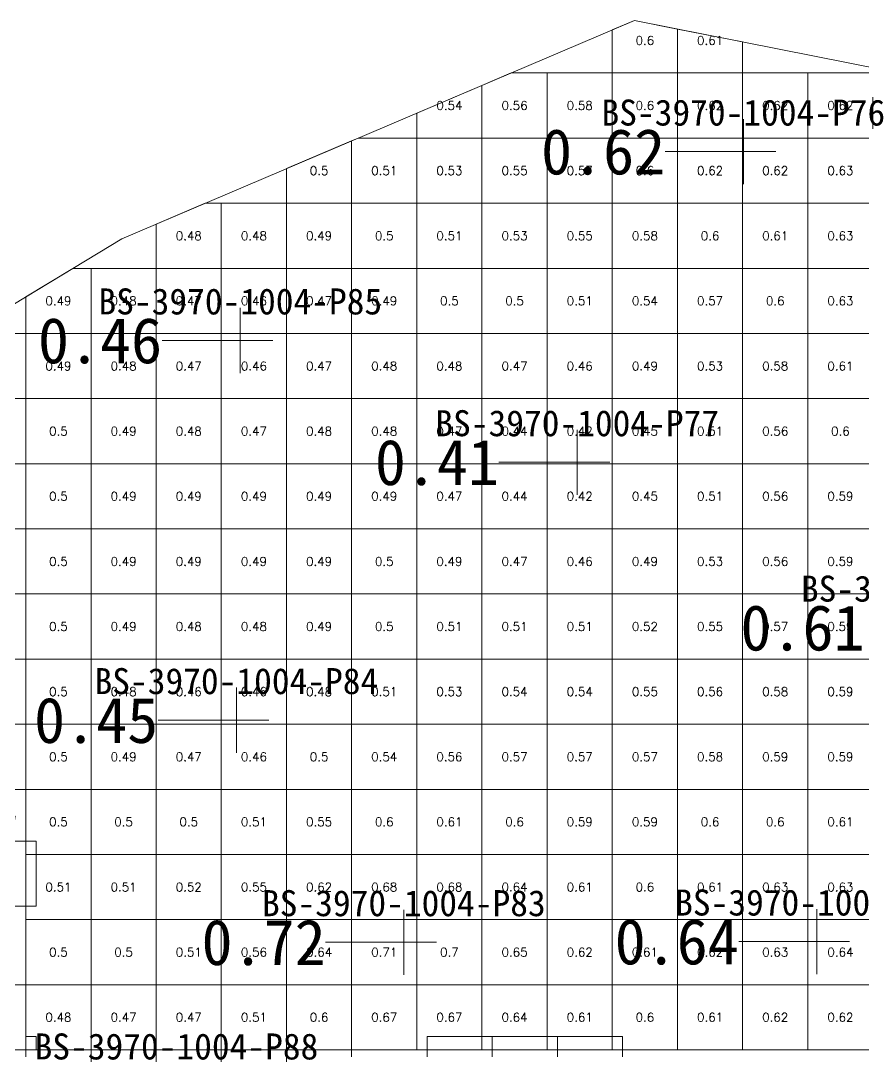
# Model space of a CAD drawing. Header units: inches. Extents: x 469761 to 469956, y 4349708 to 4349833.
# Drawn here: x 469846.13 to 469859.06, y 4349771.46 to 4349787.29 of the extents above; entities that cross this region are included whole.
import ezdxf
from ezdxf.enums import TextEntityAlignment as Align

# ---------------------------------------------------------------- set-up
doc = ezdxf.new("R2010")
doc.units = ezdxf.units.IN
doc.header["$MEASUREMENT"] = 0
for name, color, linetype, lineweight in [('点', 7, 'Continuous', 0), ('爆区方格网', 7, 'Continuous', 0), ('线条', 7, 'Continuous', 0), ('钻孔', 7, 'Continuous', 0)]:
    doc.layers.add(name, color=color, linetype=linetype, lineweight=lineweight)
doc.styles.add('3dmine_textStyle_1', font='txt.shx', dxfattribs={"height": 1, "bigfont": 'gbcbig.shx'})
doc.styles.add('3dmine_textStyle_2', font='simsunb.ttf', dxfattribs={"height": 1})

msp = doc.modelspace()

# ---------------------------------------------------------------- hatches: boundary and pattern name
at = {"layer": '钻孔', "linetype": 'Continuous', "lineweight": 0, "extrusion": (0, 1, 0)}
for points in [[(-469858.22, 3960.09), (-469857.22, 3960.09), (-469857.22, 3972.09), (-469858.22, 3972.09)], [(-469850.5, 3960.19), (-469849.5, 3960.19), (-469849.5, 3972.19), (-469850.5, 3972.19)], [(-469855.67, 3960.19), (-469854.67, 3960.19), (-469854.67, 3972.19), (-469855.67, 3972.19)]]:
    msp.add_hatch(color=4, dxfattribs=at).paths.add_polyline_path(points, flags=0)
at = {"layer": '钻孔', "linetype": 'Continuous', "lineweight": 0, "true_color": 0x808080, "extrusion": (0, 1, 0)}
msp.add_hatch(color=8, dxfattribs=at).paths.add_polyline_path([(-469850.44, 3960.26), (-469849.44, 3960.26), (-469849.44, 3972.26), (-469850.44, 3972.26)], flags=0)
at = {"layer": '钻孔', "linetype": 'Continuous', "lineweight": 0, "true_color": 0x00ffff, "extrusion": (0, 1, 0)}
for points in [[(-469853.01, 3960.48), (-469852.01, 3960.48), (-469852.01, 3972.48), (-469853.01, 3972.48)], [(-469859.35, 3960.39), (-469858.35, 3960.39), (-469858.35, 3972.39), (-469859.35, 3972.39)]]:
    msp.add_hatch(color=4, dxfattribs=at).paths.add_polyline_path(points, flags=0)

# ---------------------------------------------------------------- linework, layer by layer
at = {"color": 4, "linetype": 'Continuous', "lineweight": 0, "elevation": 1987.297}
msp.add_lwpolyline([(469837.3, 4349777.874), (469842.878, 4349781.034), (469847.681, 4349783.943), (469855.547, 4349787.292), (469859.965, 4349786.419), (469865.187, 4349784.317), (469869.485, 4349784.222), (469872.956, 4349784.858), (469874.58, 4349781.706), (469870.408, 4349779.03), (469874.262, 4349774.922), (469876.69, 4349772.16), (469874.272, 4349770.414), (469866.414, 4349769.254), (469861.845, 4349771.213), (469856.754, 4349771.099), (469852.439, 4349771.326), (469850.168, 4349770.343), (469847.292, 4349769.245), (469845.59, 4349771.971), (469846.044, 4349775.075), (469840.744, 4349776.814), (469837.3, 4349777.874), (469837.3, 4349777.874)], dxfattribs=at)
at = {"layer": '点', "color": 4, "linetype": 'Continuous', "lineweight": 0}
for points, elevation in [([(469857.22, 4349784.78), (469857.22, 4349785.78)], 3972.09), ([(469857.72, 4349785.28), (469856.72, 4349785.28)], 3972.09), ([(469849.5, 4349781.88), (469849.5, 4349782.88)], 3972.19), ([(469850, 4349782.38), (469849, 4349782.38)], 3972.19), ([(469854.67, 4349780.01), (469854.67, 4349781.01)], 3972.19), ([(469855.17, 4349780.51), (469854.17, 4349780.51)], 3972.19)]:
    msp.add_lwpolyline(points, dxfattribs=dict(at, elevation=elevation))
at = {"layer": '点', "color": 138, "linetype": 'Continuous', "lineweight": 0, "true_color": 0x004c4c}
for points, elevation in [([(469849.44, 4349776.05), (469849.44, 4349777.05)], 3972.26), ([(469849.94, 4349776.55), (469848.94, 4349776.55)], 3972.26), ([(469852.01, 4349772.64), (469852.01, 4349773.64)], 3972.48), ([(469858.35, 4349772.65), (469858.35, 4349773.65)], 3972.39), ([(469852.51, 4349773.14), (469851.51, 4349773.14)], 3972.48), ([(469858.85, 4349773.15), (469857.85, 4349773.15)], 3972.39)]:
    msp.add_lwpolyline(points, dxfattribs=dict(at, elevation=elevation))
at = {"layer": '爆区方格网', "color": 4, "linetype": 'Continuous', "lineweight": 0}
for points, elevation in [([(469856.209, 4349787.161), (469856.209, 4349786.488), (469855.209, 4349786.488), (469855.209, 4349787.148), (469855.547, 4349787.292), (469856.209, 4349787.161)], 3972.21), ([(469857.209, 4349786.964), (469857.209, 4349786.488), (469856.209, 4349786.488), (469856.209, 4349787.161), (469857.209, 4349786.964)], 3972.21), ([(469854.209, 4349785.488), (469853.209, 4349785.488), (469853.209, 4349786.297), (469853.659, 4349786.488), (469854.209, 4349786.488), (469854.209, 4349785.488)], 3972.21), ([(469855.209, 4349785.488), (469854.209, 4349785.488), (469854.209, 4349786.488), (469855.209, 4349786.488), (469855.209, 4349785.488)], 3972.21), ([(469856.209, 4349785.488), (469855.209, 4349785.488), (469855.209, 4349786.488), (469856.209, 4349786.488), (469856.209, 4349785.488)], 3972.21), ([(469857.209, 4349785.488), (469856.209, 4349785.488), (469856.209, 4349786.488), (469857.209, 4349786.488), (469857.209, 4349785.488)], 3972.21), ([(469858.209, 4349785.488), (469857.209, 4349785.488), (469857.209, 4349786.488), (469858.209, 4349786.488), (469858.209, 4349785.488)], 3972.21), ([(469859.209, 4349785.488), (469858.209, 4349785.488), (469858.209, 4349786.488), (469859.209, 4349786.488), (469859.209, 4349785.488)], 3972.21), ([(469853.209, 4349785.488), (469852.209, 4349785.488), (469852.209, 4349785.871), (469853.209, 4349786.297), (469853.209, 4349785.488)], 3972.21), ([(469852.209, 4349784.488), (469851.209, 4349784.488), (469851.209, 4349785.445), (469851.31, 4349785.488), (469852.209, 4349785.488), (469852.209, 4349784.488)], 3972.21), ([(469853.209, 4349784.488), (469852.209, 4349784.488), (469852.209, 4349785.488), (469853.209, 4349785.488), (469853.209, 4349784.488)], 3972.21), ([(469854.209, 4349784.488), (469853.209, 4349784.488), (469853.209, 4349785.488), (469854.209, 4349785.488), (469854.209, 4349784.488)], 3972.21), ([(469855.209, 4349784.488), (469854.209, 4349784.488), (469854.209, 4349785.488), (469855.209, 4349785.488), (469855.209, 4349784.488)], 3972.21), ([(469856.209, 4349784.488), (469855.209, 4349784.488), (469855.209, 4349785.488), (469856.209, 4349785.488), (469856.209, 4349784.488)], 3972.21), ([(469857.209, 4349784.488), (469856.209, 4349784.488), (469856.209, 4349785.488), (469857.209, 4349785.488), (469857.209, 4349784.488)], 3972.21), ([(469858.209, 4349784.488), (469857.209, 4349784.488), (469857.209, 4349785.488), (469858.209, 4349785.488), (469858.209, 4349784.488)], 3972.21), ([(469859.209, 4349784.488), (469858.209, 4349784.488), (469858.209, 4349785.488), (469859.209, 4349785.488), (469859.209, 4349784.488)], 3972.21), ([(469851.209, 4349784.488), (469850.209, 4349784.488), (469850.209, 4349785.02), (469851.209, 4349785.445), (469851.209, 4349784.488)], 3972.21), ([(469849.209, 4349783.488), (469848.209, 4349783.488), (469848.209, 4349784.168), (469848.961, 4349784.488), (469849.209, 4349784.488), (469849.209, 4349783.488)], 3972.21), ([(469850.209, 4349783.488), (469849.209, 4349783.488), (469849.209, 4349784.488), (469850.209, 4349784.488), (469850.209, 4349783.488)], 3972.21), ([(469851.209, 4349783.488), (469850.209, 4349783.488), (469850.209, 4349784.488), (469851.209, 4349784.488), (469851.209, 4349783.488)], 3972.21), ([(469852.209, 4349783.488), (469851.209, 4349783.488), (469851.209, 4349784.488), (469852.209, 4349784.488), (469852.209, 4349783.488)], 3972.21), ([(469853.209, 4349783.488), (469852.209, 4349783.488), (469852.209, 4349784.488), (469853.209, 4349784.488), (469853.209, 4349783.488)], 3972.21), ([(469854.209, 4349783.488), (469853.209, 4349783.488), (469853.209, 4349784.488), (469854.209, 4349784.488), (469854.209, 4349783.488)], 3972.21), ([(469855.209, 4349783.488), (469854.209, 4349783.488), (469854.209, 4349784.488), (469855.209, 4349784.488), (469855.209, 4349783.488)], 3972.21), ([(469856.209, 4349783.488), (469855.209, 4349783.488), (469855.209, 4349784.488), (469856.209, 4349784.488), (469856.209, 4349783.488)], 3972.21), ([(469857.209, 4349783.488), (469856.209, 4349783.488), (469856.209, 4349784.488), (469857.209, 4349784.488), (469857.209, 4349783.488)], 3972.21), ([(469858.209, 4349783.488), (469857.209, 4349783.488), (469857.209, 4349784.488), (469858.209, 4349784.488), (469858.209, 4349783.488)], 3972.21), ([(469859.209, 4349783.488), (469858.209, 4349783.488), (469858.209, 4349784.488), (469859.209, 4349784.488), (469859.209, 4349783.488)], 3972.21), ([(469847.209, 4349782.488), (469846.209, 4349782.488), (469846.209, 4349783.052), (469846.929, 4349783.488), (469847.209, 4349783.488), (469847.209, 4349782.488)], 3972.21), ([(469848.209, 4349782.488), (469847.209, 4349782.488), (469847.209, 4349783.488), (469848.209, 4349783.488), (469848.209, 4349782.488)], 3972.21), ([(469849.209, 4349782.488), (469848.209, 4349782.488), (469848.209, 4349783.488), (469849.209, 4349783.488), (469849.209, 4349782.488)], 3972.21), ([(469850.209, 4349782.488), (469849.209, 4349782.488), (469849.209, 4349783.488), (469850.209, 4349783.488), (469850.209, 4349782.488)], 3972.21), ([(469851.209, 4349782.488), (469850.209, 4349782.488), (469850.209, 4349783.488), (469851.209, 4349783.488), (469851.209, 4349782.488)], 3972.21), ([(469852.209, 4349782.488), (469851.209, 4349782.488), (469851.209, 4349783.488), (469852.209, 4349783.488), (469852.209, 4349782.488)], 3972.21), ([(469853.209, 4349782.488), (469852.209, 4349782.488), (469852.209, 4349783.488), (469853.209, 4349783.488), (469853.209, 4349782.488)], 3972.21), ([(469854.209, 4349782.488), (469853.209, 4349782.488), (469853.209, 4349783.488), (469854.209, 4349783.488), (469854.209, 4349782.488)], 3972.21), ([(469855.209, 4349782.488), (469854.209, 4349782.488), (469854.209, 4349783.488), (469855.209, 4349783.488), (469855.209, 4349782.488)], 3972.21), ([(469856.209, 4349782.488), (469855.209, 4349782.488), (469855.209, 4349783.488), (469856.209, 4349783.488), (469856.209, 4349782.488)], 3972.21), ([(469857.209, 4349782.488), (469856.209, 4349782.488), (469856.209, 4349783.488), (469857.209, 4349783.488), (469857.209, 4349782.488)], 3972.21), ([(469858.209, 4349782.488), (469857.209, 4349782.488), (469857.209, 4349783.488), (469858.209, 4349783.488), (469858.209, 4349782.488)], 3972.21), ([(469859.209, 4349782.488), (469858.209, 4349782.488), (469858.209, 4349783.488), (469859.209, 4349783.488), (469859.209, 4349782.488)], 3972.21), ([(469846.209, 4349781.488), (469845.209, 4349781.488), (469845.209, 4349782.446), (469845.279, 4349782.488), (469846.209, 4349782.488), (469846.209, 4349781.488)], 3972.21), ([(469847.209, 4349781.488), (469846.209, 4349781.488), (469846.209, 4349782.488), (469847.209, 4349782.488), (469847.209, 4349781.488)], 3972.21), ([(469848.209, 4349781.488), (469847.209, 4349781.488), (469847.209, 4349782.488), (469848.209, 4349782.488), (469848.209, 4349781.488)], 3972.21), ([(469849.209, 4349781.488), (469848.209, 4349781.488), (469848.209, 4349782.488), (469849.209, 4349782.488), (469849.209, 4349781.488)], 3972.21), ([(469850.209, 4349781.488), (469849.209, 4349781.488), (469849.209, 4349782.488), (469850.209, 4349782.488), (469850.209, 4349781.488)], 3972.21), ([(469851.209, 4349781.488), (469850.209, 4349781.488), (469850.209, 4349782.488), (469851.209, 4349782.488), (469851.209, 4349781.488)], 3972.21), ([(469852.209, 4349781.488), (469851.209, 4349781.488), (469851.209, 4349782.488), (469852.209, 4349782.488), (469852.209, 4349781.488)], 3972.21), ([(469853.209, 4349781.488), (469852.209, 4349781.488), (469852.209, 4349782.488), (469853.209, 4349782.488), (469853.209, 4349781.488)], 3972.21), ([(469854.209, 4349781.488), (469853.209, 4349781.488), (469853.209, 4349782.488), (469854.209, 4349782.488), (469854.209, 4349781.488)], 3972.21), ([(469855.209, 4349781.488), (469854.209, 4349781.488), (469854.209, 4349782.488), (469855.209, 4349782.488), (469855.209, 4349781.488)], 3972.21), ([(469856.209, 4349781.488), (469855.209, 4349781.488), (469855.209, 4349782.488), (469856.209, 4349782.488), (469856.209, 4349781.488)], 3972.21), ([(469857.209, 4349781.488), (469856.209, 4349781.488), (469856.209, 4349782.488), (469857.209, 4349782.488), (469857.209, 4349781.488)], 3972.21), ([(469858.209, 4349781.488), (469857.209, 4349781.488), (469857.209, 4349782.488), (469858.209, 4349782.488), (469858.209, 4349781.488)], 3972.21), ([(469859.209, 4349781.488), (469858.209, 4349781.488), (469858.209, 4349782.488), (469859.209, 4349782.488), (469859.209, 4349781.488)], 3972.21), ([(469846.209, 4349780.488), (469845.209, 4349780.488), (469845.209, 4349781.488), (469846.209, 4349781.488), (469846.209, 4349780.488)], 3972.21), ([(469847.209, 4349780.488), (469846.209, 4349780.488), (469846.209, 4349781.488), (469847.209, 4349781.488), (469847.209, 4349780.488)], 3972.21), ([(469848.209, 4349780.488), (469847.209, 4349780.488), (469847.209, 4349781.488), (469848.209, 4349781.488), (469848.209, 4349780.488)], 3972.21), ([(469849.209, 4349780.488), (469848.209, 4349780.488), (469848.209, 4349781.488), (469849.209, 4349781.488), (469849.209, 4349780.488)], 3972.21), ([(469850.209, 4349780.488), (469849.209, 4349780.488), (469849.209, 4349781.488), (469850.209, 4349781.488), (469850.209, 4349780.488)], 3972.21), ([(469851.209, 4349780.488), (469850.209, 4349780.488), (469850.209, 4349781.488), (469851.209, 4349781.488), (469851.209, 4349780.488)], 3972.21), ([(469852.209, 4349780.488), (469851.209, 4349780.488), (469851.209, 4349781.488), (469852.209, 4349781.488), (469852.209, 4349780.488)], 3972.21), ([(469853.209, 4349780.488), (469852.209, 4349780.488), (469852.209, 4349781.488), (469853.209, 4349781.488), (469853.209, 4349780.488)], 3972.21), ([(469854.209, 4349780.488), (469853.209, 4349780.488), (469853.209, 4349781.488), (469854.209, 4349781.488), (469854.209, 4349780.488)], 3972.21), ([(469855.209, 4349780.488), (469854.209, 4349780.488), (469854.209, 4349781.488), (469855.209, 4349781.488), (469855.209, 4349780.488)], 3972.21), ([(469856.209, 4349780.488), (469855.209, 4349780.488), (469855.209, 4349781.488), (469856.209, 4349781.488), (469856.209, 4349780.488)], 3972.21), ([(469857.209, 4349780.488), (469856.209, 4349780.488), (469856.209, 4349781.488), (469857.209, 4349781.488), (469857.209, 4349780.488)], 3972.21), ([(469858.209, 4349780.488), (469857.209, 4349780.488), (469857.209, 4349781.488), (469858.209, 4349781.488), (469858.209, 4349780.488)], 3972.21), ([(469859.209, 4349780.488), (469858.209, 4349780.488), (469858.209, 4349781.488), (469859.209, 4349781.488), (469859.209, 4349780.488)], 3972.21), ([(469846.209, 4349779.488), (469845.209, 4349779.488), (469845.209, 4349780.488), (469846.209, 4349780.488), (469846.209, 4349779.488)], 3972.21), ([(469847.209, 4349779.488), (469846.209, 4349779.488), (469846.209, 4349780.488), (469847.209, 4349780.488), (469847.209, 4349779.488)], 3972.21), ([(469848.209, 4349779.488), (469847.209, 4349779.488), (469847.209, 4349780.488), (469848.209, 4349780.488), (469848.209, 4349779.488)], 3972.21), ([(469849.209, 4349779.488), (469848.209, 4349779.488), (469848.209, 4349780.488), (469849.209, 4349780.488), (469849.209, 4349779.488)], 3972.21), ([(469850.209, 4349779.488), (469849.209, 4349779.488), (469849.209, 4349780.488), (469850.209, 4349780.488), (469850.209, 4349779.488)], 3972.21), ([(469851.209, 4349779.488), (469850.209, 4349779.488), (469850.209, 4349780.488), (469851.209, 4349780.488), (469851.209, 4349779.488)], 3972.21), ([(469852.209, 4349779.488), (469851.209, 4349779.488), (469851.209, 4349780.488), (469852.209, 4349780.488), (469852.209, 4349779.488)], 3972.21), ([(469853.209, 4349779.488), (469852.209, 4349779.488), (469852.209, 4349780.488), (469853.209, 4349780.488), (469853.209, 4349779.488)], 3972.21), ([(469854.209, 4349779.488), (469853.209, 4349779.488), (469853.209, 4349780.488), (469854.209, 4349780.488), (469854.209, 4349779.488)], 3972.21), ([(469855.209, 4349779.488), (469854.209, 4349779.488), (469854.209, 4349780.488), (469855.209, 4349780.488), (469855.209, 4349779.488)], 3972.21), ([(469856.209, 4349779.488), (469855.209, 4349779.488), (469855.209, 4349780.488), (469856.209, 4349780.488), (469856.209, 4349779.488)], 3972.21), ([(469857.209, 4349779.488), (469856.209, 4349779.488), (469856.209, 4349780.488), (469857.209, 4349780.488), (469857.209, 4349779.488)], 3972.21), ([(469858.209, 4349779.488), (469857.209, 4349779.488), (469857.209, 4349780.488), (469858.209, 4349780.488), (469858.209, 4349779.488)], 3972.21), ([(469859.209, 4349779.488), (469858.209, 4349779.488), (469858.209, 4349780.488), (469859.209, 4349780.488), (469859.209, 4349779.488)], 3972.21), ([(469846.209, 4349778.488), (469845.209, 4349778.488), (469845.209, 4349779.488), (469846.209, 4349779.488), (469846.209, 4349778.488)], 3972.21), ([(469847.209, 4349778.488), (469846.209, 4349778.488), (469846.209, 4349779.488), (469847.209, 4349779.488), (469847.209, 4349778.488)], 3972.21), ([(469848.209, 4349778.488), (469847.209, 4349778.488), (469847.209, 4349779.488), (469848.209, 4349779.488), (469848.209, 4349778.488)], 3972.21), ([(469849.209, 4349778.488), (469848.209, 4349778.488), (469848.209, 4349779.488), (469849.209, 4349779.488), (469849.209, 4349778.488)], 3972.21), ([(469850.209, 4349778.488), (469849.209, 4349778.488), (469849.209, 4349779.488), (469850.209, 4349779.488), (469850.209, 4349778.488)], 3972.21), ([(469851.209, 4349778.488), (469850.209, 4349778.488), (469850.209, 4349779.488), (469851.209, 4349779.488), (469851.209, 4349778.488)], 3972.21), ([(469852.209, 4349778.488), (469851.209, 4349778.488), (469851.209, 4349779.488), (469852.209, 4349779.488), (469852.209, 4349778.488)], 3972.21), ([(469853.209, 4349778.488), (469852.209, 4349778.488), (469852.209, 4349779.488), (469853.209, 4349779.488), (469853.209, 4349778.488)], 3972.21), ([(469854.209, 4349778.488), (469853.209, 4349778.488), (469853.209, 4349779.488), (469854.209, 4349779.488), (469854.209, 4349778.488)], 3972.21), ([(469855.209, 4349778.488), (469854.209, 4349778.488), (469854.209, 4349779.488), (469855.209, 4349779.488), (469855.209, 4349778.488)], 3972.21), ([(469856.209, 4349778.488), (469855.209, 4349778.488), (469855.209, 4349779.488), (469856.209, 4349779.488), (469856.209, 4349778.488)], 3972.21), ([(469857.209, 4349778.488), (469856.209, 4349778.488), (469856.209, 4349779.488), (469857.209, 4349779.488), (469857.209, 4349778.488)], 3972.21), ([(469858.209, 4349778.488), (469857.209, 4349778.488), (469857.209, 4349779.488), (469858.209, 4349779.488), (469858.209, 4349778.488)], 3972.21), ([(469859.209, 4349778.488), (469858.209, 4349778.488), (469858.209, 4349779.488), (469859.209, 4349779.488), (469859.209, 4349778.488)], 3972.21), ([(469846.209, 4349777.488), (469845.209, 4349777.488), (469845.209, 4349778.488), (469846.209, 4349778.488), (469846.209, 4349777.488)], 3972.21), ([(469847.209, 4349777.488), (469846.209, 4349777.488), (469846.209, 4349778.488), (469847.209, 4349778.488), (469847.209, 4349777.488)], 3972.21), ([(469848.209, 4349777.488), (469847.209, 4349777.488), (469847.209, 4349778.488), (469848.209, 4349778.488), (469848.209, 4349777.488)], 3972.21), ([(469849.209, 4349777.488), (469848.209, 4349777.488), (469848.209, 4349778.488), (469849.209, 4349778.488), (469849.209, 4349777.488)], 3972.21), ([(469850.209, 4349777.488), (469849.209, 4349777.488), (469849.209, 4349778.488), (469850.209, 4349778.488), (469850.209, 4349777.488)], 3972.21), ([(469851.209, 4349777.488), (469850.209, 4349777.488), (469850.209, 4349778.488), (469851.209, 4349778.488), (469851.209, 4349777.488)], 3972.21), ([(469852.209, 4349777.488), (469851.209, 4349777.488), (469851.209, 4349778.488), (469852.209, 4349778.488), (469852.209, 4349777.488)], 3972.21), ([(469853.209, 4349777.488), (469852.209, 4349777.488), (469852.209, 4349778.488), (469853.209, 4349778.488), (469853.209, 4349777.488)], 3972.21), ([(469854.209, 4349777.488), (469853.209, 4349777.488), (469853.209, 4349778.488), (469854.209, 4349778.488), (469854.209, 4349777.488)], 3972.21), ([(469855.209, 4349777.488), (469854.209, 4349777.488), (469854.209, 4349778.488), (469855.209, 4349778.488), (469855.209, 4349777.488)], 3972.21), ([(469856.209, 4349777.488), (469855.209, 4349777.488), (469855.209, 4349778.488), (469856.209, 4349778.488), (469856.209, 4349777.488)], 3972.21), ([(469857.209, 4349777.488), (469856.209, 4349777.488), (469856.209, 4349778.488), (469857.209, 4349778.488), (469857.209, 4349777.488)], 3972.21), ([(469858.209, 4349777.488), (469857.209, 4349777.488), (469857.209, 4349778.488), (469858.209, 4349778.488), (469858.209, 4349777.488)], 3972.21), ([(469859.209, 4349777.488), (469858.209, 4349777.488), (469858.209, 4349778.488), (469859.209, 4349778.488), (469859.209, 4349777.488)], 3972.21), ([(469846.209, 4349776.488), (469845.209, 4349776.488), (469845.209, 4349777.488), (469846.209, 4349777.488), (469846.209, 4349776.488)], 3972.21), ([(469847.209, 4349776.488), (469846.209, 4349776.488), (469846.209, 4349777.488), (469847.209, 4349777.488), (469847.209, 4349776.488)], 3972.21), ([(469848.209, 4349776.488), (469847.209, 4349776.488), (469847.209, 4349777.488), (469848.209, 4349777.488), (469848.209, 4349776.488)], 3972.21), ([(469849.209, 4349776.488), (469848.209, 4349776.488), (469848.209, 4349777.488), (469849.209, 4349777.488), (469849.209, 4349776.488)], 3972.21), ([(469850.209, 4349776.488), (469849.209, 4349776.488), (469849.209, 4349777.488), (469850.209, 4349777.488), (469850.209, 4349776.488)], 3972.21), ([(469851.209, 4349776.488), (469850.209, 4349776.488), (469850.209, 4349777.488), (469851.209, 4349777.488), (469851.209, 4349776.488)], 3972.21), ([(469852.209, 4349776.488), (469851.209, 4349776.488), (469851.209, 4349777.488), (469852.209, 4349777.488), (469852.209, 4349776.488)], 3972.21), ([(469853.209, 4349776.488), (469852.209, 4349776.488), (469852.209, 4349777.488), (469853.209, 4349777.488), (469853.209, 4349776.488)], 3972.21), ([(469854.209, 4349776.488), (469853.209, 4349776.488), (469853.209, 4349777.488), (469854.209, 4349777.488), (469854.209, 4349776.488)], 3972.21), ([(469855.209, 4349776.488), (469854.209, 4349776.488), (469854.209, 4349777.488), (469855.209, 4349777.488), (469855.209, 4349776.488)], 3972.21), ([(469856.209, 4349776.488), (469855.209, 4349776.488), (469855.209, 4349777.488), (469856.209, 4349777.488), (469856.209, 4349776.488)], 3972.21), ([(469857.209, 4349776.488), (469856.209, 4349776.488), (469856.209, 4349777.488), (469857.209, 4349777.488), (469857.209, 4349776.488)], 3972.21), ([(469858.209, 4349776.488), (469857.209, 4349776.488), (469857.209, 4349777.488), (469858.209, 4349777.488), (469858.209, 4349776.488)], 3972.21), ([(469859.209, 4349776.488), (469858.209, 4349776.488), (469858.209, 4349777.488), (469859.209, 4349777.488), (469859.209, 4349776.488)], 3972.21), ([(469846.209, 4349775.488), (469845.209, 4349775.488), (469845.209, 4349776.488), (469846.209, 4349776.488), (469846.209, 4349775.488)], 3972.21), ([(469847.209, 4349775.488), (469846.209, 4349775.488), (469846.209, 4349776.488), (469847.209, 4349776.488), (469847.209, 4349775.488)], 3972.21), ([(469848.209, 4349775.488), (469847.209, 4349775.488), (469847.209, 4349776.488), (469848.209, 4349776.488), (469848.209, 4349775.488)], 3972.21), ([(469849.209, 4349775.488), (469848.209, 4349775.488), (469848.209, 4349776.488), (469849.209, 4349776.488), (469849.209, 4349775.488)], 3972.21), ([(469850.209, 4349775.488), (469849.209, 4349775.488), (469849.209, 4349776.488), (469850.209, 4349776.488), (469850.209, 4349775.488)], 3972.21), ([(469851.209, 4349775.488), (469850.209, 4349775.488), (469850.209, 4349776.488), (469851.209, 4349776.488), (469851.209, 4349775.488)], 3972.21), ([(469852.209, 4349775.488), (469851.209, 4349775.488), (469851.209, 4349776.488), (469852.209, 4349776.488), (469852.209, 4349775.488)], 3972.21), ([(469853.209, 4349775.488), (469852.209, 4349775.488), (469852.209, 4349776.488), (469853.209, 4349776.488), (469853.209, 4349775.488)], 3972.21), ([(469854.209, 4349775.488), (469853.209, 4349775.488), (469853.209, 4349776.488), (469854.209, 4349776.488), (469854.209, 4349775.488)], 3972.21), ([(469855.209, 4349775.488), (469854.209, 4349775.488), (469854.209, 4349776.488), (469855.209, 4349776.488), (469855.209, 4349775.488)], 3972.21), ([(469856.209, 4349775.488), (469855.209, 4349775.488), (469855.209, 4349776.488), (469856.209, 4349776.488), (469856.209, 4349775.488)], 3972.21), ([(469857.209, 4349775.488), (469856.209, 4349775.488), (469856.209, 4349776.488), (469857.209, 4349776.488), (469857.209, 4349775.488)], 3972.21), ([(469858.209, 4349775.488), (469857.209, 4349775.488), (469857.209, 4349776.488), (469858.209, 4349776.488), (469858.209, 4349775.488)], 3972.21), ([(469859.209, 4349775.488), (469858.209, 4349775.488), (469858.209, 4349776.488), (469859.209, 4349776.488), (469859.209, 4349775.488)], 3972.21), ([(469847.209, 4349774.488), (469846.209, 4349774.488), (469846.209, 4349775.488), (469847.209, 4349775.488), (469847.209, 4349774.488)], 3972.21), ([(469848.209, 4349774.488), (469847.209, 4349774.488), (469847.209, 4349775.488), (469848.209, 4349775.488), (469848.209, 4349774.488)], 3972.21), ([(469849.209, 4349774.488), (469848.209, 4349774.488), (469848.209, 4349775.488), (469849.209, 4349775.488), (469849.209, 4349774.488)], 3972.21), ([(469850.209, 4349774.488), (469849.209, 4349774.488), (469849.209, 4349775.488), (469850.209, 4349775.488), (469850.209, 4349774.488)], 3972.21), ([(469851.209, 4349774.488), (469850.209, 4349774.488), (469850.209, 4349775.488), (469851.209, 4349775.488), (469851.209, 4349774.488)], 3972.21), ([(469852.209, 4349774.488), (469851.209, 4349774.488), (469851.209, 4349775.488), (469852.209, 4349775.488), (469852.209, 4349774.488)], 3972.21), ([(469853.209, 4349774.488), (469852.209, 4349774.488), (469852.209, 4349775.488), (469853.209, 4349775.488), (469853.209, 4349774.488)], 3972.21), ([(469854.209, 4349774.488), (469853.209, 4349774.488), (469853.209, 4349775.488), (469854.209, 4349775.488), (469854.209, 4349774.488)], 3972.21), ([(469855.209, 4349774.488), (469854.209, 4349774.488), (469854.209, 4349775.488), (469855.209, 4349775.488), (469855.209, 4349774.488)], 3972.21), ([(469856.209, 4349774.488), (469855.209, 4349774.488), (469855.209, 4349775.488), (469856.209, 4349775.488), (469856.209, 4349774.488)], 3972.21), ([(469857.209, 4349774.488), (469856.209, 4349774.488), (469856.209, 4349775.488), (469857.209, 4349775.488), (469857.209, 4349774.488)], 3972.21), ([(469858.209, 4349774.488), (469857.209, 4349774.488), (469857.209, 4349775.488), (469858.209, 4349775.488), (469858.209, 4349774.488)], 3972.21), ([(469859.209, 4349774.488), (469858.209, 4349774.488), (469858.209, 4349775.488), (469859.209, 4349775.488), (469859.209, 4349774.488)], 3972.21), ([(469847.209, 4349773.488), (469846.209, 4349773.488), (469846.209, 4349774.488), (469847.209, 4349774.488), (469847.209, 4349773.488)], 3972.21), ([(469848.209, 4349773.488), (469847.209, 4349773.488), (469847.209, 4349774.488), (469848.209, 4349774.488), (469848.209, 4349773.488)], 3972.21), ([(469849.209, 4349773.488), (469848.209, 4349773.488), (469848.209, 4349774.488), (469849.209, 4349774.488), (469849.209, 4349773.488)], 3972.21), ([(469850.209, 4349773.488), (469849.209, 4349773.488), (469849.209, 4349774.488), (469850.209, 4349774.488), (469850.209, 4349773.488)], 3972.21), ([(469851.209, 4349773.488), (469850.209, 4349773.488), (469850.209, 4349774.488), (469851.209, 4349774.488), (469851.209, 4349773.488)], 3972.21), ([(469852.209, 4349773.488), (469851.209, 4349773.488), (469851.209, 4349774.488), (469852.209, 4349774.488), (469852.209, 4349773.488)], 3972.21), ([(469853.209, 4349773.488), (469852.209, 4349773.488), (469852.209, 4349774.488), (469853.209, 4349774.488), (469853.209, 4349773.488)], 3972.21), ([(469854.209, 4349773.488), (469853.209, 4349773.488), (469853.209, 4349774.488), (469854.209, 4349774.488), (469854.209, 4349773.488)], 3972.21), ([(469855.209, 4349773.488), (469854.209, 4349773.488), (469854.209, 4349774.488), (469855.209, 4349774.488), (469855.209, 4349773.488)], 3972.21), ([(469856.209, 4349773.488), (469855.209, 4349773.488), (469855.209, 4349774.488), (469856.209, 4349774.488), (469856.209, 4349773.488)], 3972.21), ([(469857.209, 4349773.488), (469856.209, 4349773.488), (469856.209, 4349774.488), (469857.209, 4349774.488), (469857.209, 4349773.488)], 3972.21), ([(469858.209, 4349773.488), (469857.209, 4349773.488), (469857.209, 4349774.488), (469858.209, 4349774.488), (469858.209, 4349773.488)], 3972.21), ([(469859.209, 4349773.488), (469858.209, 4349773.488), (469858.209, 4349774.488), (469859.209, 4349774.488), (469859.209, 4349773.488)], 3972.21), ([(469847.209, 4349772.488), (469846.209, 4349772.488), (469846.209, 4349773.488), (469847.209, 4349773.488), (469847.209, 4349772.488)], 3972.21), ([(469848.209, 4349772.488), (469847.209, 4349772.488), (469847.209, 4349773.488), (469848.209, 4349773.488), (469848.209, 4349772.488)], 3972.21), ([(469849.209, 4349772.488), (469848.209, 4349772.488), (469848.209, 4349773.488), (469849.209, 4349773.488), (469849.209, 4349772.488)], 3972.21), ([(469850.209, 4349772.488), (469849.209, 4349772.488), (469849.209, 4349773.488), (469850.209, 4349773.488), (469850.209, 4349772.488)], 3972.21), ([(469851.209, 4349772.488), (469850.209, 4349772.488), (469850.209, 4349773.488), (469851.209, 4349773.488), (469851.209, 4349772.488)], 3972.21), ([(469852.209, 4349772.488), (469851.209, 4349772.488), (469851.209, 4349773.488), (469852.209, 4349773.488), (469852.209, 4349772.488)], 3972.21), ([(469853.209, 4349772.488), (469852.209, 4349772.488), (469852.209, 4349773.488), (469853.209, 4349773.488), (469853.209, 4349772.488)], 3972.21), ([(469854.209, 4349772.488), (469853.209, 4349772.488), (469853.209, 4349773.488), (469854.209, 4349773.488), (469854.209, 4349772.488)], 3972.21), ([(469855.209, 4349772.488), (469854.209, 4349772.488), (469854.209, 4349773.488), (469855.209, 4349773.488), (469855.209, 4349772.488)], 3972.21), ([(469856.209, 4349772.488), (469855.209, 4349772.488), (469855.209, 4349773.488), (469856.209, 4349773.488), (469856.209, 4349772.488)], 3972.21), ([(469857.209, 4349772.488), (469856.209, 4349772.488), (469856.209, 4349773.488), (469857.209, 4349773.488), (469857.209, 4349772.488)], 3972.21), ([(469858.209, 4349772.488), (469857.209, 4349772.488), (469857.209, 4349773.488), (469858.209, 4349773.488), (469858.209, 4349772.488)], 3972.21), ([(469859.209, 4349772.488), (469858.209, 4349772.488), (469858.209, 4349773.488), (469859.209, 4349773.488), (469859.209, 4349772.488)], 3972.21), ([(469847.209, 4349771.488), (469846.209, 4349771.488), (469846.209, 4349772.488), (469847.209, 4349772.488), (469847.209, 4349771.488)], 3972.21), ([(469848.209, 4349771.488), (469847.209, 4349771.488), (469847.209, 4349772.488), (469848.209, 4349772.488), (469848.209, 4349771.488)], 3972.21), ([(469849.209, 4349771.488), (469848.209, 4349771.488), (469848.209, 4349772.488), (469849.209, 4349772.488), (469849.209, 4349771.488)], 3972.21), ([(469850.209, 4349771.488), (469849.209, 4349771.488), (469849.209, 4349772.488), (469850.209, 4349772.488), (469850.209, 4349771.488)], 3972.21), ([(469851.209, 4349771.488), (469850.209, 4349771.488), (469850.209, 4349772.488), (469851.209, 4349772.488), (469851.209, 4349771.488)], 3972.21), ([(469852.209, 4349771.488), (469851.209, 4349771.488), (469851.209, 4349772.488), (469852.209, 4349772.488), (469852.209, 4349771.488)], 3972.21), ([(469853.209, 4349771.488), (469852.209, 4349771.488), (469852.209, 4349772.488), (469853.209, 4349772.488), (469853.209, 4349771.488)], 3972.21), ([(469854.209, 4349771.488), (469853.209, 4349771.488), (469853.209, 4349772.488), (469854.209, 4349772.488), (469854.209, 4349771.488)], 3972.21), ([(469855.209, 4349771.488), (469854.209, 4349771.488), (469854.209, 4349772.488), (469855.209, 4349772.488), (469855.209, 4349771.488)], 3972.21), ([(469856.209, 4349771.488), (469855.209, 4349771.488), (469855.209, 4349772.488), (469856.209, 4349772.488), (469856.209, 4349771.488)], 3972.21), ([(469857.209, 4349771.488), (469856.209, 4349771.488), (469856.209, 4349772.488), (469857.209, 4349772.488), (469857.209, 4349771.488)], 3972.21), ([(469858.209, 4349771.488), (469857.209, 4349771.488), (469857.209, 4349772.488), (469858.209, 4349772.488), (469858.209, 4349771.488)], 3972.21), ([(469859.209, 4349771.488), (469858.209, 4349771.488), (469858.209, 4349772.488), (469859.209, 4349772.488), (469859.209, 4349771.488)], 3972.21), ([(469846.366, 4349771.488), (469846.209, 4349771.488), (469846.209, 4349771.693), (469846.366, 4349771.693), (469846.366, 4349771.488)], 3972.82), ([(469847.209, 4349770.488), (469846.209, 4349770.488), (469846.209, 4349771.488), (469847.209, 4349771.488), (469847.209, 4349770.488)], 3972.21), ([(469848.209, 4349770.488), (469847.209, 4349770.488), (469847.209, 4349771.488), (469848.209, 4349771.488), (469848.209, 4349770.488)], 3972.21), ([(469849.209, 4349770.488), (469848.209, 4349770.488), (469848.209, 4349771.488), (469849.209, 4349771.488), (469849.209, 4349770.488)], 3972.21), ([(469850.209, 4349770.488), (469849.209, 4349770.488), (469849.209, 4349771.488), (469850.209, 4349771.488), (469850.209, 4349770.488)], 3972.21), ([(469851.209, 4349770.488), (469850.209, 4349770.488), (469850.209, 4349771.488), (469851.209, 4349771.488), (469851.209, 4349770.488)], 3972.21)]:
    msp.add_lwpolyline(points, dxfattribs=dict(at, elevation=elevation))
at = {"layer": '爆区方格网', "color": 5, "linetype": 'Continuous', "lineweight": 0}
for points, elevation in [([(469846.366, 4349773.693), (469845.366, 4349773.693), (469845.366, 4349774.693), (469846.366, 4349774.693), (469846.366, 4349773.693)], 3972.82), ([(469846.209, 4349771.488), (469845.209, 4349771.488), (469845.209, 4349772.488), (469846.209, 4349772.488), (469846.209, 4349771.488)], 3972.21), ([(469853.366, 4349770.693), (469852.366, 4349770.693), (469852.366, 4349771.693), (469853.366, 4349771.693), (469853.366, 4349770.693)], 3972.82), ([(469854.366, 4349770.693), (469853.366, 4349770.693), (469853.366, 4349771.693), (469854.366, 4349771.693), (469854.366, 4349770.693)], 3972.82), ([(469855.366, 4349770.693), (469854.366, 4349770.693), (469854.366, 4349771.693), (469855.366, 4349771.693), (469855.366, 4349770.693)], 3972.82), ([(469846.209, 4349770.693), (469845.366, 4349770.693), (469845.366, 4349771.488), (469846.209, 4349771.488), (469846.209, 4349770.693)], 3972.82)]:
    msp.add_lwpolyline(points, dxfattribs=dict(at, elevation=elevation))
at = {"layer": '线条', "color": 4, "linetype": 'Continuous', "lineweight": 0}
for points, elevation in [([(469857.22, 4349785.28), (469857.22, 4349785.28), (469857.22, 4349785.28)], 3972.09), ([(469849.5, 4349782.38), (469849.5, 4349782.38), (469849.5, 4349782.38)], 3972.19), ([(469854.67, 4349780.51), (469854.67, 4349780.51), (469854.67, 4349780.51)], 3972.19)]:
    msp.add_lwpolyline(points, dxfattribs=dict(at, elevation=elevation))
at = {"layer": '线条', "color": 138, "linetype": 'Continuous', "lineweight": 0, "true_color": 0x004c4c}
for points, elevation in [([(469849.44, 4349776.55), (469849.44, 4349776.55), (469849.44, 4349776.55)], 3972.26), ([(469852.01, 4349773.14), (469852.01, 4349773.14), (469852.01, 4349773.14)], 3972.48), ([(469858.35, 4349773.15), (469858.35, 4349773.15), (469858.35, 4349773.15)], 3972.39)]:
    msp.add_lwpolyline(points, dxfattribs=dict(at, elevation=elevation))
at = {"layer": '钻孔', "color": 4, "linetype": 'Continuous', "lineweight": 0}
for points, elevation in [([(469857.22, 4349785.28), (469856.02, 4349785.28)], 3972.09), ([(469857.22, 4349785.28), (469856.02, 4349785.28)], 3960.09), ([(469849.5, 4349782.38), (469848.3, 4349782.38)], 3972.19), ([(469849.5, 4349782.38), (469848.3, 4349782.38)], 3960.19), ([(469854.67, 4349780.51), (469853.47, 4349780.51)], 3972.19), ([(469854.67, 4349780.51), (469853.47, 4349780.51)], 3960.19)]:
    msp.add_lwpolyline(points, dxfattribs=dict(at, elevation=elevation))
at = {"layer": '钻孔', "color": 8, "linetype": 'Continuous', "lineweight": 0, "true_color": 0x808080}
for elevation in [3972.26, 3960.26]:
    msp.add_lwpolyline([(469849.44, 4349776.55), (469848.24, 4349776.55)], dxfattribs=dict(at, elevation=elevation))
at = {"layer": '钻孔', "color": 4, "linetype": 'Continuous', "lineweight": 0, "true_color": 0x00ffff}
for points, elevation in [([(469852.01, 4349773.14), (469850.81, 4349773.14)], 3972.48), ([(469852.01, 4349773.14), (469850.81, 4349773.14)], 3960.48), ([(469858.35, 4349773.15), (469857.15, 4349773.15)], 3972.39), ([(469858.35, 4349773.15), (469857.15, 4349773.15)], 3960.39)]:
    msp.add_lwpolyline(points, dxfattribs=dict(at, elevation=elevation))

# ---------------------------------------------------------------- texts
at = {"color": 4, "linetype": 'Continuous', "lineweight": 0, "style": '3dmine_textStyle_1'}
for s, p in [('0.6', (469855.709, 4349786.988, 3972.21)), ('0.61', (469856.709, 4349786.988, 3972.21)), ('0.54', (469852.709, 4349785.988, 3972.21)), ('0.56', (469853.709, 4349785.988, 3972.21)), ('0.58', (469854.709, 4349785.988, 3972.21)), ('0.6', (469855.709, 4349785.988, 3972.21)), ('0.62', (469856.709, 4349785.988, 3972.21)), ('0.62', (469857.709, 4349785.988, 3972.21)), ('0.62', (469858.709, 4349785.988, 3972.21)), ('0.5', (469850.709, 4349784.988, 3972.21)), ('0.51', (469851.709, 4349784.988, 3972.21)), ('0.53', (469852.709, 4349784.988, 3972.21)), ('0.55', (469853.709, 4349784.988, 3972.21)), ('0.57', (469854.709, 4349784.988, 3972.21)), ('0.6', (469855.709, 4349784.988, 3972.21)), ('0.62', (469856.709, 4349784.988, 3972.21)), ('0.62', (469857.709, 4349784.988, 3972.21)), ('0.63', (469858.709, 4349784.988, 3972.21)), ('0.48', (469848.709, 4349783.988, 3972.21)), ('0.48', (469849.709, 4349783.988, 3972.21)), ('0.49', (469850.709, 4349783.988, 3972.21)), ('0.5', (469851.709, 4349783.988, 3972.21)), ('0.51', (469852.709, 4349783.988, 3972.21)), ('0.53', (469853.709, 4349783.988, 3972.21)), ('0.55', (469854.709, 4349783.988, 3972.21)), ('0.58', (469855.709, 4349783.988, 3972.21)), ('0.6', (469856.709, 4349783.988, 3972.21)), ('0.61', (469857.709, 4349783.988, 3972.21)), ('0.63', (469858.709, 4349783.988, 3972.21)), ('0.49', (469846.709, 4349782.988, 3972.21)), ('0.48', (469847.709, 4349782.988, 3972.21)), ('0.47', (469848.709, 4349782.988, 3972.21)), ('0.46', (469849.709, 4349782.988, 3972.21)), ('0.47', (469850.709, 4349782.988, 3972.21)), ('0.49', (469851.709, 4349782.988, 3972.21)), ('0.5', (469852.709, 4349782.988, 3972.21)), ('0.5', (469853.709, 4349782.988, 3972.21)), ('0.51', (469854.709, 4349782.988, 3972.21)), ('0.54', (469855.709, 4349782.988, 3972.21)), ('0.57', (469856.709, 4349782.988, 3972.21)), ('0.6', (469857.709, 4349782.988, 3972.21)), ('0.63', (469858.709, 4349782.988, 3972.21)), ('0.49', (469846.709, 4349781.988, 3972.21)), ('0.48', (469847.709, 4349781.988, 3972.21)), ('0.47', (469848.709, 4349781.988, 3972.21)), ('0.46', (469849.709, 4349781.988, 3972.21)), ('0.47', (469850.709, 4349781.988, 3972.21)), ('0.48', (469851.709, 4349781.988, 3972.21)), ('0.48', (469852.709, 4349781.988, 3972.21)), ('0.47', (469853.709, 4349781.988, 3972.21)), ('0.46', (469854.709, 4349781.988, 3972.21)), ('0.49', (469855.709, 4349781.988, 3972.21)), ('0.53', (469856.709, 4349781.988, 3972.21)), ('0.58', (469857.709, 4349781.988, 3972.21)), ('0.61', (469858.709, 4349781.988, 3972.21)), ('0.5', (469846.709, 4349780.988, 3972.21)), ('0.49', (469847.709, 4349780.988, 3972.21)), ('0.48', (469848.709, 4349780.988, 3972.21)), ('0.47', (469849.709, 4349780.988, 3972.21)), ('0.48', (469850.709, 4349780.988, 3972.21)), ('0.48', (469851.709, 4349780.988, 3972.21)), ('0.47', (469852.709, 4349780.988, 3972.21)), ('0.44', (469853.709, 4349780.988, 3972.21)), ('0.42', (469854.709, 4349780.988, 3972.21)), ('0.45', (469855.709, 4349780.988, 3972.21)), ('0.51', (469856.709, 4349780.988, 3972.21)), ('0.56', (469857.709, 4349780.988, 3972.21)), ('0.6', (469858.709, 4349780.988, 3972.21)), ('0.5', (469846.709, 4349779.988, 3972.21)), ('0.49', (469847.709, 4349779.988, 3972.21)), ('0.49', (469848.709, 4349779.988, 3972.21)), ('0.49', (469849.709, 4349779.988, 3972.21)), ('0.49', (469850.709, 4349779.988, 3972.21)), ('0.49', (469851.709, 4349779.988, 3972.21)), ('0.47', (469852.709, 4349779.988, 3972.21)), ('0.44', (469853.709, 4349779.988, 3972.21)), ('0.42', (469854.709, 4349779.988, 3972.21)), ('0.45', (469855.709, 4349779.988, 3972.21)), ('0.51', (469856.709, 4349779.988, 3972.21)), ('0.56', (469857.709, 4349779.988, 3972.21)), ('0.59', (469858.709, 4349779.988, 3972.21)), ('0.5', (469846.709, 4349778.988, 3972.21)), ('0.49', (469847.709, 4349778.988, 3972.21)), ('0.49', (469848.709, 4349778.988, 3972.21)), ('0.49', (469849.709, 4349778.988, 3972.21)), ('0.49', (469850.709, 4349778.988, 3972.21)), ('0.5', (469851.709, 4349778.988, 3972.21)), ('0.49', (469852.709, 4349778.988, 3972.21)), ('0.47', (469853.709, 4349778.988, 3972.21)), ('0.46', (469854.709, 4349778.988, 3972.21)), ('0.49', (469855.709, 4349778.988, 3972.21)), ('0.53', (469856.709, 4349778.988, 3972.21)), ('0.56', (469857.709, 4349778.988, 3972.21)), ('0.59', (469858.709, 4349778.988, 3972.21)), ('0.5', (469846.709, 4349777.988, 3972.21)), ('0.49', (469847.709, 4349777.988, 3972.21)), ('0.48', (469848.709, 4349777.988, 3972.21)), ('0.48', (469849.709, 4349777.988, 3972.21)), ('0.49', (469850.709, 4349777.988, 3972.21)), ('0.5', (469851.709, 4349777.988, 3972.21)), ('0.51', (469852.709, 4349777.988, 3972.21)), ('0.51', (469853.709, 4349777.988, 3972.21)), ('0.51', (469854.709, 4349777.988, 3972.21)), ('0.52', (469855.709, 4349777.988, 3972.21)), ('0.55', (469856.709, 4349777.988, 3972.21)), ('0.57', (469857.709, 4349777.988, 3972.21)), ('0.59', (469858.709, 4349777.988, 3972.21)), ('0.5', (469846.709, 4349776.988, 3972.21)), ('0.48', (469847.709, 4349776.988, 3972.21)), ('0.46', (469848.709, 4349776.988, 3972.21)), ('0.46', (469849.709, 4349776.988, 3972.21)), ('0.48', (469850.709, 4349776.988, 3972.21)), ('0.51', (469851.709, 4349776.988, 3972.21)), ('0.53', (469852.709, 4349776.988, 3972.21)), ('0.54', (469853.709, 4349776.988, 3972.21)), ('0.54', (469854.709, 4349776.988, 3972.21)), ('0.55', (469855.709, 4349776.988, 3972.21)), ('0.56', (469856.709, 4349776.988, 3972.21)), ('0.58', (469857.709, 4349776.988, 3972.21)), ('0.59', (469858.709, 4349776.988, 3972.21)), ('0.5', (469846.709, 4349775.988, 3972.21)), ('0.49', (469847.709, 4349775.988, 3972.21)), ('0.47', (469848.709, 4349775.988, 3972.21)), ('0.46', (469849.709, 4349775.988, 3972.21)), ('0.5', (469850.709, 4349775.988, 3972.21)), ('0.54', (469851.709, 4349775.988, 3972.21)), ('0.56', (469852.709, 4349775.988, 3972.21)), ('0.57', (469853.709, 4349775.988, 3972.21)), ('0.57', (469854.709, 4349775.988, 3972.21)), ('0.57', (469855.709, 4349775.988, 3972.21)), ('0.58', (469856.709, 4349775.988, 3972.21)), ('0.59', (469857.709, 4349775.988, 3972.21)), ('0.59', (469858.709, 4349775.988, 3972.21)), ('0.5', (469846.709, 4349774.988, 3972.21)), ('0.5', (469847.709, 4349774.988, 3972.21)), ('0.5', (469848.709, 4349774.988, 3972.21)), ('0.51', (469849.709, 4349774.988, 3972.21)), ('0.55', (469850.709, 4349774.988, 3972.21)), ('0.6', (469851.709, 4349774.988, 3972.21)), ('0.61', (469852.709, 4349774.988, 3972.21)), ('0.6', (469853.709, 4349774.988, 3972.21)), ('0.59', (469854.709, 4349774.988, 3972.21)), ('0.59', (469855.709, 4349774.988, 3972.21)), ('0.6', (469856.709, 4349774.988, 3972.21)), ('0.6', (469857.709, 4349774.988, 3972.21)), ('0.61', (469858.709, 4349774.988, 3972.21)), ('0.51', (469846.709, 4349773.988, 3972.21)), ('0.51', (469847.709, 4349773.988, 3972.21)), ('0.52', (469848.709, 4349773.988, 3972.21)), ('0.55', (469849.709, 4349773.988, 3972.21)), ('0.62', (469850.709, 4349773.988, 3972.21)), ('0.68', (469851.709, 4349773.988, 3972.21)), ('0.68', (469852.709, 4349773.988, 3972.21)), ('0.64', (469853.709, 4349773.988, 3972.21)), ('0.61', (469854.709, 4349773.988, 3972.21)), ('0.6', (469855.709, 4349773.988, 3972.21)), ('0.61', (469856.709, 4349773.988, 3972.21)), ('0.63', (469857.709, 4349773.988, 3972.21)), ('0.63', (469858.709, 4349773.988, 3972.21)), ('0.5', (469846.709, 4349772.988, 3972.21)), ('0.5', (469847.709, 4349772.988, 3972.21)), ('0.51', (469848.709, 4349772.988, 3972.21)), ('0.56', (469849.709, 4349772.988, 3972.21)), ('0.64', (469850.709, 4349772.988, 3972.21)), ('0.71', (469851.709, 4349772.988, 3972.21)), ('0.7', (469852.709, 4349772.988, 3972.21)), ('0.65', (469853.709, 4349772.988, 3972.21)), ('0.62', (469854.709, 4349772.988, 3972.21)), ('0.61', (469855.709, 4349772.988, 3972.21)), ('0.62', (469856.709, 4349772.988, 3972.21)), ('0.63', (469857.709, 4349772.988, 3972.21)), ('0.64', (469858.709, 4349772.988, 3972.21)), ('0.48', (469846.709, 4349771.988, 3972.21)), ('0.47', (469847.709, 4349771.988, 3972.21)), ('0.47', (469848.709, 4349771.988, 3972.21)), ('0.51', (469849.709, 4349771.988, 3972.21)), ('0.6', (469850.709, 4349771.988, 3972.21)), ('0.67', (469851.709, 4349771.988, 3972.21)), ('0.67', (469852.709, 4349771.988, 3972.21)), ('0.64', (469853.709, 4349771.988, 3972.21)), ('0.61', (469854.709, 4349771.988, 3972.21)), ('0.6', (469855.709, 4349771.988, 3972.21)), ('0.61', (469856.709, 4349771.988, 3972.21)), ('0.62', (469857.709, 4349771.988, 3972.21)), ('0.62', (469858.709, 4349771.988, 3972.21))]:
    msp.add_text(s, height=0.1333, dxfattribs=at).set_placement(p, align=Align.MIDDLE_CENTER)
at = {"layer": '钻孔', "color": 138, "linetype": 'Continuous', "lineweight": 0, "true_color": 0x004c4c, "style": '3dmine_textStyle_2'}
for s, p in [('BS-3970-1004-P76', (469857.22, 4349785.68, 3972.09)), ('BS-3970-1004-P78', (469860.28, 4349778.37, 3972.52)), ('BS-3970-1004-P83', (469852.01, 4349773.54, 3972.48)), ('BS-3970-1004-P79', (469858.35, 4349773.55, 3972.39)), ('BS-3970-1004-P88', (469848.52, 4349771.34, 3972.21))]:
    msp.add_text(s, height=0.4, dxfattribs=at).set_placement(p, align=Align.CENTER)
at = {"layer": '钻孔', "color": 4, "linetype": 'Continuous', "lineweight": 0, "style": '3dmine_textStyle_2'}
for s, p in [('0.62', (469856.02, 4349785.28, 3966.09)), ('0.46', (469848.3, 4349782.38, 3966.19)), ('0.41', (469853.47, 4349780.51, 3966.19))]:
    msp.add_text(s, height=0.7, dxfattribs=at).set_placement(p, align=Align.MIDDLE_RIGHT)
for s, p in [('BS-3970-1004-P85', (469849.5, 4349782.78, 3972.19)), ('BS-3970-1004-P77', (469854.67, 4349780.91, 3972.19)), ('BS-3970-1004-P84', (469849.44, 4349776.95, 3972.26))]:
    msp.add_text(s, height=0.4, dxfattribs=at).set_placement(p, align=Align.CENTER)
at = {"layer": '钻孔', "color": 4, "linetype": 'Continuous', "lineweight": 0, "true_color": 0x00ffff, "style": '3dmine_textStyle_2'}
for s, p in [('0.61', (469859.08, 4349777.97, 3966.02)), ('0.72', (469850.81, 4349773.14, 3966.48)), ('0.64', (469857.15, 4349773.15, 3966.39))]:
    msp.add_text(s, height=0.7, dxfattribs=at).set_placement(p, align=Align.MIDDLE_RIGHT)
at = {"layer": '钻孔', "color": 8, "linetype": 'Continuous', "lineweight": 0, "true_color": 0x808080, "style": '3dmine_textStyle_2'}
msp.add_text('0.45', height=0.7, dxfattribs=at).set_placement((469848.24, 4349776.55, 3966.26), align=Align.MIDDLE_RIGHT)

doc.saveas('drawing.dxf')
